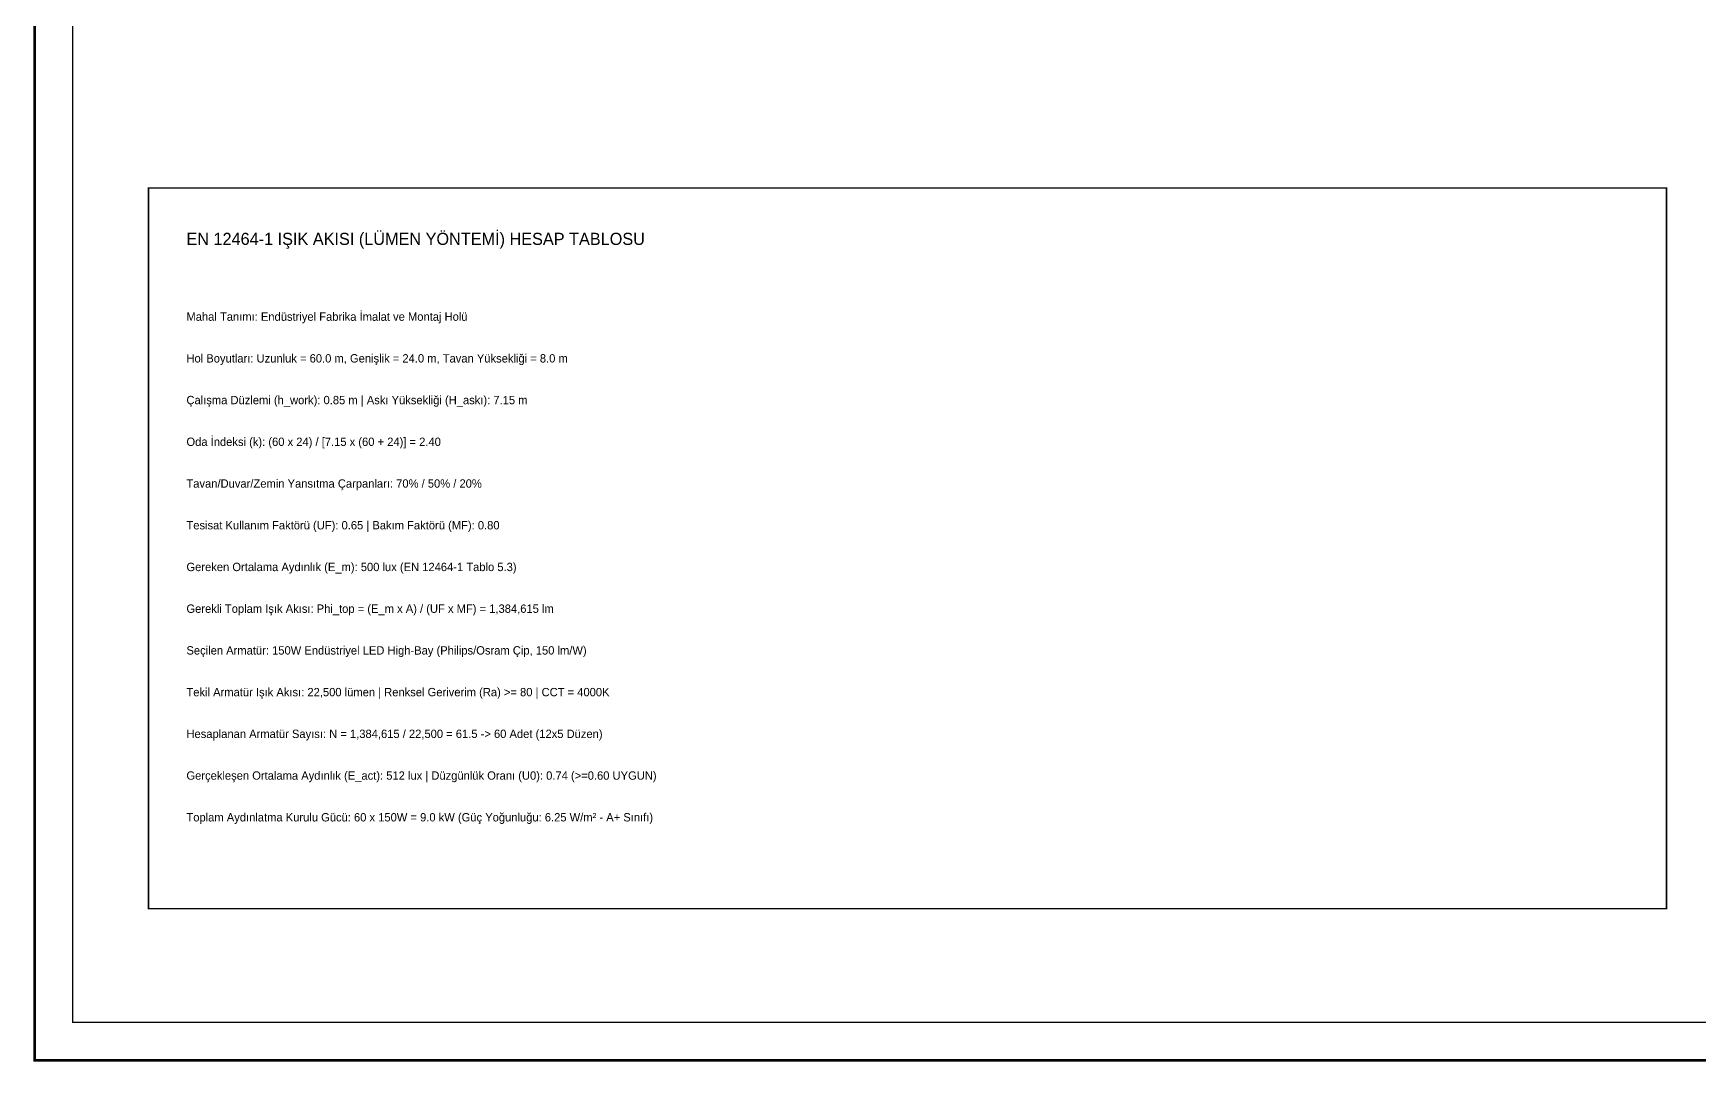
# Model space of a CAD drawing. Header units: metres. Extents: x 0 to 841, y 0 to 594.
# Drawn here: x -0.4 to 438.5, y -0.3 to 270.8 of the extents above; entities that cross this region are included whole.
import ezdxf

# ---------------------------------------------------------------- set-up
doc = ezdxf.new("R2010")
doc.units = ezdxf.units.M
for name, color, linetype in [('ANTET', 4, 'Continuous'), ('CERCEVE', 7, 'Continuous'), ('YAZI', 7, 'Continuous')]:
    doc.layers.add(name, color=color, linetype=linetype)

msp = doc.modelspace()

# ---------------------------------------------------------------- linework, layer by layer
at = {"layer": 'ANTET', "const_width": 0.4}
msp.add_lwpolyline([(30, 40), (430, 40), (430, 230), (30, 230), (30, 40)], dxfattribs=at)
at = {"layer": 'CERCEVE'}
for points, const_width in [([(0, 0), (841, 0), (841, 594), (0, 594), (0, 0)], 0.7), ([(10, 10), (831, 10), (831, 584), (10, 584), (10, 10)], 0.35)]:
    msp.add_lwpolyline(points, dxfattribs=dict(at, const_width=const_width))

# ---------------------------------------------------------------- texts
at = {"layer": 'ANTET'}
msp.add_text('EN 12464-1 IŞIK AKISI (LÜMEN YÖNTEMİ) HESAP TABLOSU', height=3.2, dxfattribs=at).set_placement((40, 215))
at = {"layer": 'YAZI'}
for s, p in [('Mahal Tanımı: Endüstriyel Fabrika İmalat ve Montaj Holü', (40, 195)), ('Hol Boyutları: Uzunluk = 60.0 m, Genişlik = 24.0 m, Tavan Yüksekliği = 8.0 m', (40, 184)), ('Çalışma Düzlemi (h_work): 0.85 m | Askı Yüksekliği (H_askı): 7.15 m', (40, 173)), ('Oda İndeksi (k): (60 x 24) / [7.15 x (60 + 24)] = 2.40', (40, 162)), ('Tavan/Duvar/Zemin Yansıtma Çarpanları: 70% / 50% / 20%', (40, 151)), ('Tesisat Kullanım Faktörü (UF): 0.65 | Bakım Faktörü (MF): 0.80', (40, 140)), ('Gereken Ortalama Aydınlık (E_m): 500 lux (EN 12464-1 Tablo 5.3)', (40, 129)), ('Gerekli Toplam Işık Akısı: Phi_top = (E_m x A) / (UF x MF) = 1,384,615 lm', (40, 118)), ('Seçilen Armatür: 150W Endüstriyel LED High-Bay (Philips/Osram Çip, 150 lm/W)', (40, 107)), ('Tekil Armatür Işık Akısı: 22,500 lümen | Renksel Geriverim (Ra) >= 80 | CCT = 4000K', (40, 96)), ('Hesaplanan Armatür Sayısı: N = 1,384,615 / 22,500 = 61.5 -> 60 Adet (12x5 Düzen)', (40, 85)), ('Gerçekleşen Ortalama Aydınlık (E_act): 512 lux | Düzgünlük Oranı (U0): 0.74 (>=0.60 UYGUN)', (40, 74)), ('Toplam Aydınlatma Kurulu Gücü: 60 x 150W = 9.0 kW (Güç Yoğunluğu: 6.25 W/m² - A+ Sınıfı)', (40, 63))]:
    msp.add_text(s, height=2.2, dxfattribs=at).set_placement(p)

doc.saveas('drawing.dxf')
